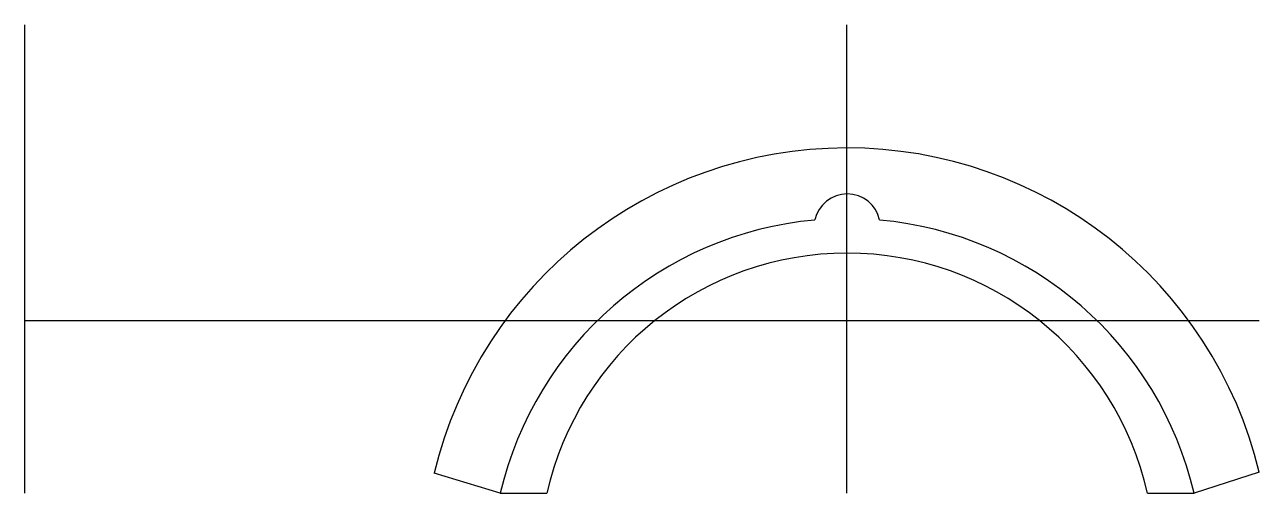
# Model space of a CAD drawing. Extents: x -308 to 155, y -65 to 111.
import ezdxf

# ---------------------------------------------------------------- set-up
doc = ezdxf.new("R2010")
doc.units = 0
doc.layers.get('0').update_dxf_attribs({"linetype": 'CONTINUOUS'})

msp = doc.modelspace()

# ---------------------------------------------------------------- linework, layer by layer
at = {"linetype": 'CONTINUOUS'}
for p, q in [((-308, -64.73), (-308, 110.91)), ((0, -64.73), (0, 110.91)), ((-308, 0), (154.55, 0)), ((-129.84, -64.73), (-154.55, -57.17)), ((154.55, -56.81), (130.15, -64.73)), ((-129.84, -64.73), (-112.35, -64.73)), ((112.65, -64.73), (130.15, -64.73))]:
    msp.add_line(p, q, dxfattribs=at)
for centre, radius, start, end in [((0.04, -94.26), 158.98, 13.6241, 166.5093), ((0.16, 35.02), 12.44, 12.5026, 167.4974), ((0.15, -95.27), 133.53, 95.2169, 166.7801), ((0.16, -95.27), 133.53, 13.2199, 84.7831), ((0.15, -90.03), 115.31, 12.6749, 167.3251)]:
    msp.add_arc(centre, radius, start, end, dxfattribs=at)

doc.saveas('drawing.dxf')
